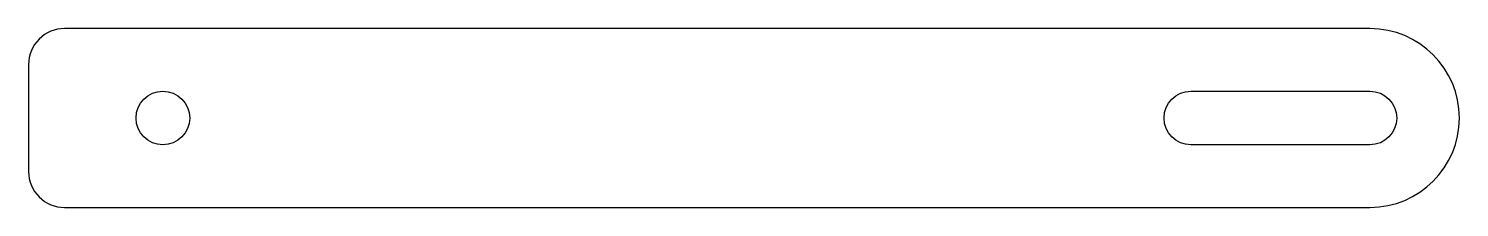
# Model space of a CAD drawing. Header units: millimetres. Extents: x -40 to 40, y -5 to 5.
import ezdxf

# ---------------------------------------------------------------- set-up
doc = ezdxf.new("R2010")
doc.units = ezdxf.units.MM
doc.layers.get('0').update_dxf_attribs({"linetype": 'CONTINUOUS'})

msp = doc.modelspace()

# ---------------------------------------------------------------- linework, layer by layer
for points in [[(34.964, -5, 1), (34.964, 5), (-37.964, 5, 0.414214), (-39.964, 3), (-39.964, -3, 0.414214), (-37.964, -5)], [(34.964, -1.5), (24.964, -1.5, -1), (24.964, 1.5), (34.964, 1.5, -1)]]:
    msp.add_lwpolyline(points, format="xyb", close=True)
msp.add_circle((-32.464, 0), 1.5)

doc.saveas('drawing.dxf')
